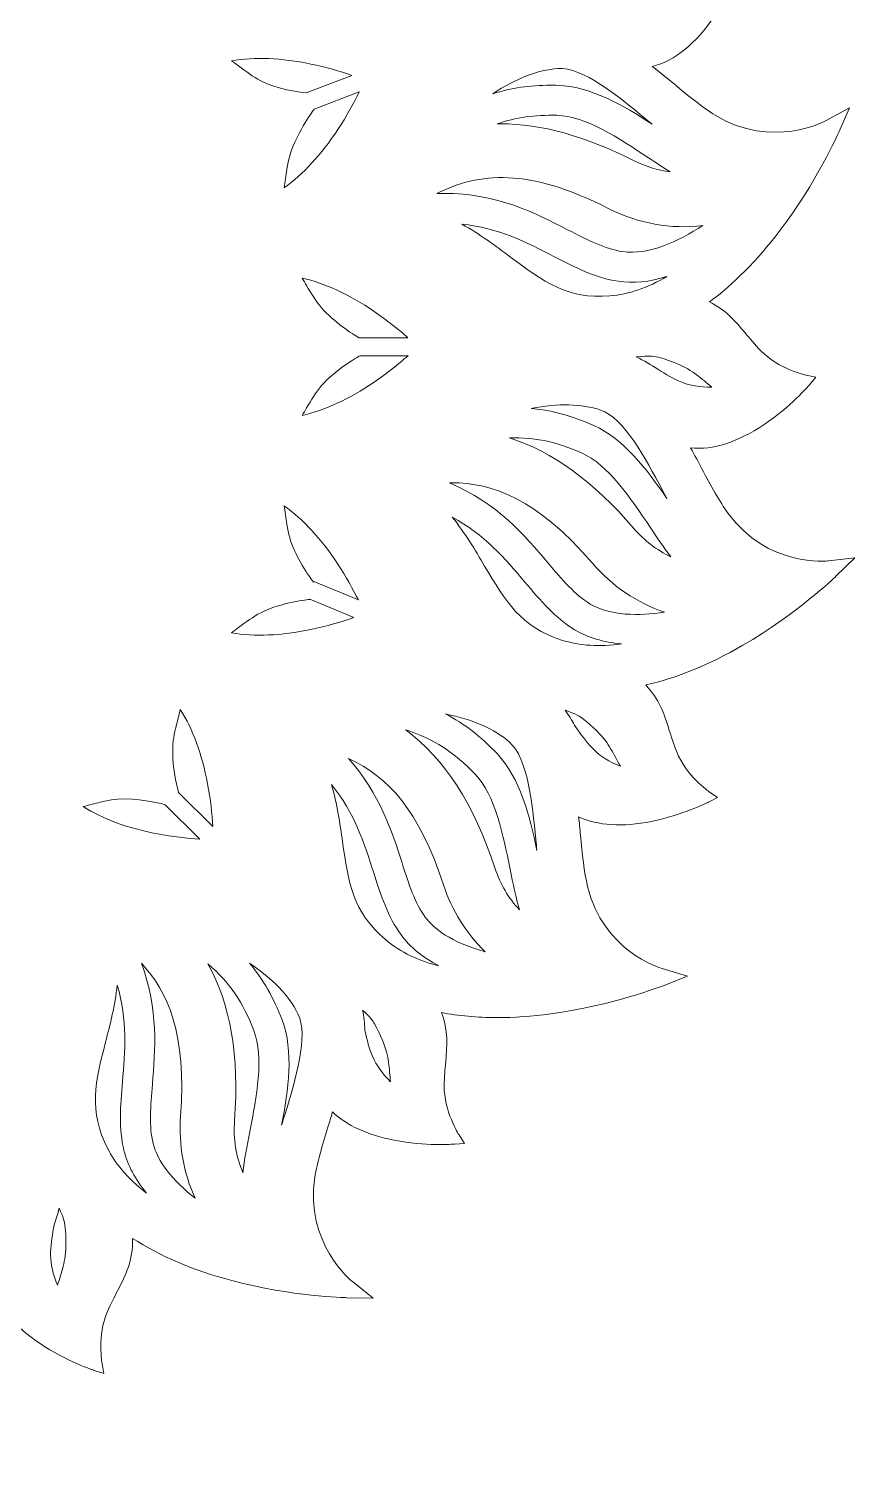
# Model space of a CAD drawing. Header units: millimetres. Extents: x 33 to 1311, y -849 to -20.
# Drawn here: x 272.9 to 410.4, y -849.2 to -607.3 of the extents above; entities that cross this region are included whole.
import ezdxf

# ---------------------------------------------------------------- set-up
doc = ezdxf.new("R2010")
doc.units = ezdxf.units.MM
doc.header["$MEASUREMENT"] = 0
doc.layers.add('Layer 5', color=7, linetype='Continuous')

msp = doc.modelspace()

# ---------------------------------------------------------------- linework, layer by layer
at = {"layer": 'Layer 5', "lineweight": 0}
for points, knots in [([(406, -695.91), (405.9, -695.93), (395.79, -696.97), (389.28, -688.02), (387.84, -686.04), (386.42, -683.38), (384.92, -680.57), (384.31, -679.42), (383.68, -678.25), (383.03, -677.08), (386.73, -677.46), (390.88, -676.15), (395.26, -673.2), (399.64, -670.25), (402.68, -666.74), (402.81, -666.59), (402.81, -666.59), (403.9, -665.32), (403.9, -665.32), (403.9, -665.32), (402.26, -664.96), (402.26, -664.96), (402.22, -664.95), (397.62, -663.92), (394.71, -660.9), (393.69, -659.83), (392.88, -658.87), (392.11, -657.94), (390.36, -655.86), (388.9, -654.11), (386.15, -652.78), (390.18, -649.82), (394.09, -645.88), (397.79, -641.02), (404.1, -632.74), (407.57, -624.81), (407.72, -624.48), (407.72, -624.48), (409.47, -620.43), (409.47, -620.43), (409.47, -620.43), (405.61, -622.57), (405.61, -622.57), (405.52, -622.62), (396.58, -627.46), (387.14, -621.67), (385.05, -620.4), (382.73, -618.49), (380.27, -616.46), (379.09, -615.5), (377.89, -614.51), (376.65, -613.54), (380.41, -612.6), (383.93, -609.75), (386.98, -605.14), (389.9, -600.74), (391.36, -596.33), (391.42, -596.14), (391.42, -596.14), (391.95, -594.55), (391.95, -594.55), (391.95, -594.55), (390.3, -594.85), (390.3, -594.85), (390.25, -594.85), (385.61, -595.66), (381.77, -593.98), (380.41, -593.39), (379.3, -592.81), (378.23, -592.25), (375.91, -591.04), (373.94, -590.02), (371.08, -589.79), (373.52, -585.62), (375.52, -580.67), (377.02, -575), (379.68, -564.94), (379.85, -556.28), (379.86, -555.92), (379.86, -555.92), (379.93, -551.5), (379.93, -551.5), (379.93, -551.5), (377.18, -554.96), (377.18, -554.96), (377.12, -555.04), (370.71, -562.93), (359.77, -561.2), (357.36, -560.82), (354.48, -559.94), (351.43, -559.02), (349.88, -558.55), (348.3, -558.06), (346.69, -557.62), (349.89, -555.33), (352.11, -551.32), (353.18, -545.79), (354.19, -540.61), (353.86, -535.97), (353.84, -535.78), (353.84, -535.78), (353.72, -534.11), (353.72, -534.11), (353.72, -534.11), (352.3, -535.01), (352.3, -535.01), (352.26, -535.04), (348.29, -537.56), (344.09, -537.48), (342.62, -537.45), (341.37, -537.34), (340.16, -537.23), (337.61, -537.01), (335.43, -536.82), (332.77, -537.64), (333.4, -532.92), (333.34, -527.66), (332.56, -521.95), (331.17, -511.64), (328.02, -503.58), (327.88, -503.24), (327.88, -503.24), (326.27, -499.17), (326.27, -499.17), (326.27, -499.17), (325.05, -503.37), (325.05, -503.37), (324.93, -503.77), (322.06, -513.23), (311.35, -515.81), (308.97, -516.38), (305.98, -516.67), (302.8, -516.98), (301.09, -517.15), (299.33, -517.32), (297.57, -517.54), (299.72, -514.2), (300.26, -509.59), (299.12, -504), (298.07, -498.83), (295.99, -494.67), (295.9, -494.5), (295.9, -494.5), (295.14, -493), (295.14, -493), (295.14, -493), (294.19, -494.38), (294.19, -494.38), (294.16, -494.42), (291.45, -498.27), (287.54, -499.8), (286.17, -500.34), (284.97, -500.71), (283.81, -501.08), (281.43, -501.82), (279.4, -502.47), (277.32, -504.14), (276.08, -499.6), (274.04, -494.85), (271.19, -489.95), (265.95, -480.96), (259.96, -474.72), (259.71, -474.46), (259.71, -474.46), (256.66, -471.31), (256.66, -471.31), (256.66, -471.31), (257.14, -475.66), (257.14, -475.66), (257.18, -476.08), (258.15, -485.92), (249.24, -492.4), (247.26, -493.83), (244.61, -495.25), (241.79, -496.75), (240.28, -497.55), (238.73, -498.39), (237.2, -499.26), (237.89, -495.35), (236.62, -490.89), (233.44, -486.17), (230.49, -481.8), (226.98, -478.75), (226.83, -478.63), (226.83, -478.63), (225.56, -477.54), (225.56, -477.54), (225.56, -477.54), (225.2, -479.17), (225.2, -479.17), (225.19, -479.22), (224.16, -483.82), (221.14, -486.72), (220.07, -487.75), (219.11, -488.55), (218.18, -489.33), (216.27, -490.93), (214.63, -492.31), (213.35, -494.66), (210.47, -490.93), (206.76, -487.32), (202.24, -483.88), (193.96, -477.57), (186.04, -474.1), (185.7, -473.96), (185.7, -473.96), (181.65, -472.2), (181.65, -472.2), (181.65, -472.2), (183.79, -476.06), (183.79, -476.06), (183.84, -476.15), (188.68, -485.09), (182.9, -494.54), (181.62, -496.62), (179.71, -498.94), (177.68, -501.41), (176.6, -502.72), (175.49, -504.08), (174.41, -505.47), (173.55, -501.6), (170.68, -497.97), (165.94, -494.84), (161.54, -491.92), (157.13, -490.46), (156.94, -490.4), (156.94, -490.4), (155.35, -489.88), (155.35, -489.88), (155.35, -489.88), (155.64, -491.53), (155.64, -491.53), (155.65, -491.57), (156.46, -496.21), (154.78, -500.05), (154.19, -501.41), (153.61, -502.52), (153.05, -503.59), (151.89, -505.81), (150.91, -507.7), (150.62, -510.37), (146.53, -508.03), (141.71, -506.1), (136.22, -504.65), (126.16, -501.99), (117.5, -501.82), (117.14, -501.81), (117.14, -501.81), (112.72, -501.74), (112.72, -501.74), (112.72, -501.74), (116.18, -504.49), (116.18, -504.49), (116.26, -504.55), (124.15, -510.96), (122.42, -521.9), (122.04, -524.31), (121.17, -527.19), (120.24, -530.24), (119.74, -531.87), (119.23, -533.55), (118.77, -535.24), (116.49, -532.01), (112.46, -529.76), (106.89, -528.68), (101.71, -527.67), (97.07, -528), (96.88, -528.02), (96.88, -528.02), (96.72, -528.03), (96.72, -528.03), (96.72, -528.03), (96.41, -527.96), (96.41, -527.96), (96.41, -527.96), (96.48, -528.05), (96.48, -528.05), (96.48, -528.05), (95.21, -528.14), (95.21, -528.14), (95.21, -528.14), (96.11, -529.55), (96.11, -529.55), (96.14, -529.59), (98.66, -533.57), (98.58, -537.77), (98.55, -539.24), (98.44, -540.49), (98.33, -541.7), (98.11, -544.19), (97.92, -546.31), (98.68, -548.88), (94, -548.28), (88.81, -548.35), (83.17, -549.11), (72.86, -550.5), (64.8, -553.65), (64.46, -553.79), (64.46, -553.79), (60.39, -555.4), (60.39, -555.4), (60.39, -555.4), (64.59, -556.62), (64.59, -556.62), (65, -556.74), (74.45, -559.61), (77.03, -570.32), (77.6, -572.7), (77.89, -575.7), (78.2, -578.87), (78.34, -580.33), (78.49, -581.83), (78.67, -583.33), (75.3, -580.99), (70.56, -580.37), (64.77, -581.55), (59.6, -582.6), (55.44, -584.68), (55.27, -584.77), (55.27, -584.77), (53.78, -585.53), (53.78, -585.53), (53.78, -585.53), (55.15, -586.48), (55.15, -586.48), (55.19, -586.51), (59.04, -589.22), (60.57, -593.13), (61.11, -594.5), (61.49, -595.7), (61.85, -596.85), (62.7, -599.58), (63.42, -601.85), (65.71, -604.26), (61.07, -605.48), (56.2, -607.56), (51.18, -610.48), (42.18, -615.72), (35.94, -621.71), (35.68, -621.97), (35.68, -621.97), (32.53, -625.01), (32.53, -625.01), (32.53, -625.01), (36.89, -624.54), (36.89, -624.54), (37.3, -624.49), (47.14, -623.53), (53.62, -632.43), (55.05, -634.41), (56.47, -637.07), (57.97, -639.88), (58.51, -640.89), (59.06, -641.92), (59.63, -642.95), (55.76, -642.33), (51.37, -643.6), (46.72, -646.74), (42.34, -649.69), (39.3, -653.2), (39.17, -653.35), (39.17, -653.35), (38.08, -654.62), (38.08, -654.62), (38.08, -654.62), (39.72, -654.98), (39.72, -654.98), (39.76, -654.99), (44.36, -656.02), (47.27, -659.04), (48.29, -660.11), (49.09, -661.07), (49.87, -662), (51.82, -664.32), (53.42, -666.23), (56.85, -667.6), (52.78, -670.57), (48.84, -674.53), (45.1, -679.43), (38.79, -687.71), (35.32, -695.64), (35.18, -695.97), (35.18, -695.97), (33.42, -700.02), (33.42, -700.02), (33.42, -700.02), (37.28, -697.88), (37.28, -697.88), (37.37, -697.83), (46.31, -692.99), (55.76, -698.77), (57.84, -700.05), (60.17, -701.96), (62.63, -703.99), (63.47, -704.68), (64.33, -705.38), (65.2, -706.08), (61.39, -706.99), (57.82, -709.84), (54.72, -714.52), (51.81, -718.92), (50.34, -723.33), (50.28, -723.51), (50.28, -723.51), (49.76, -725.11), (49.76, -725.11), (49.76, -725.11), (51.41, -724.81), (51.41, -724.81), (51.46, -724.8), (56.1, -724), (59.94, -725.68), (61.29, -726.27), (62.41, -726.85), (63.48, -727.41), (66.21, -728.83), (68.46, -730), (72.26, -729.92), (69.61, -734.24), (67.46, -739.44), (65.87, -745.45), (63.21, -755.51), (63.04, -764.17), (63.04, -764.53), (63.04, -764.53), (62.97, -768.91), (62.97, -768.91), (62.97, -768.91), (65.71, -765.49), (65.71, -765.49), (65.97, -765.17), (72.24, -757.53), (83.12, -759.25), (85.54, -759.63), (88.42, -760.5), (91.46, -761.43), (92.37, -761.71), (93.29, -761.99), (94.22, -762.26), (91.16, -764.58), (89.03, -768.53), (87.99, -773.9), (86.98, -779.09), (87.31, -783.72), (87.33, -783.92), (87.33, -783.92), (87.45, -785.59), (87.45, -785.59), (87.45, -785.59), (88.86, -784.68), (88.86, -784.68), (88.9, -784.66), (92.88, -782.14), (97.08, -782.22), (98.55, -782.25), (99.8, -782.36), (101.01, -782.46), (104.16, -782.74), (106.73, -782.97), (110.36, -781.3), (109.5, -786.4), (109.48, -792.17), (110.33, -798.5), (111.72, -808.81), (114.88, -816.87), (115.01, -817.21), (115.01, -817.21), (116.62, -821.28), (116.62, -821.28), (116.62, -821.28), (117.85, -817.08), (117.85, -817.08), (117.96, -816.68), (120.84, -807.22), (131.55, -804.64), (133.92, -804.07), (136.92, -803.78), (140.09, -803.47), (140.9, -803.39), (141.72, -803.31), (142.54, -803.22), (140.78, -806.5), (140.4, -810.84), (141.47, -816.03), (142.54, -821.22), (144.64, -825.39), (144.73, -825.56), (144.73, -825.56), (145.5, -827.06), (145.5, -827.06), (145.5, -827.06), (146.46, -825.68), (146.46, -825.68), (146.48, -825.65), (149.21, -821.79), (153.13, -820.27), (154.51, -819.73), (155.72, -819.36), (156.88, -818.99), (159.91, -818.05), (162.38, -817.28), (165.1, -814.37), (166.24, -819.48), (168.44, -824.9), (171.7, -830.5), (176.94, -839.49), (182.94, -845.73), (183.19, -845.99), (183.19, -845.99), (186.26, -849.17), (186.26, -849.17), (186.26, -849.17), (185.76, -844.78), (185.76, -844.78), (185.75, -844.68), (184.7, -834.57), (193.66, -828.05), (195.63, -826.62), (198.29, -825.2), (201.1, -823.7), (201.83, -823.31), (202.56, -822.92), (203.3, -822.52), (203.08, -826.09), (204.4, -830.07), (207.22, -834.25), (210.17, -838.63), (213.68, -841.67), (213.83, -841.8), (213.83, -841.8), (215.1, -842.89), (215.1, -842.89), (215.1, -842.89), (215.46, -841.25), (215.46, -841.25), (215.47, -841.21), (216.5, -836.61), (219.52, -833.7), (220.59, -832.68), (221.55, -831.87), (222.48, -831.09), (224.85, -829.11), (226.79, -827.48), (228.17, -823.91), (231.2, -828.3), (235.38, -832.56), (240.65, -836.57), (248.93, -842.88), (256.86, -846.35), (257.19, -846.49), (257.19, -846.49), (261.24, -848.25), (261.24, -848.25), (261.24, -848.25), (259.1, -844.39), (259.1, -844.39), (259.05, -844.3), (254.22, -835.36), (260, -825.91), (261.27, -823.83), (263.18, -821.51), (265.21, -819.04), (265.7, -818.45), (266.2, -817.84), (266.7, -817.22), (267.94, -820.49), (270.64, -823.56), (274.71, -826.27), (279.13, -829.22), (283.56, -830.7), (283.74, -830.77), (283.74, -830.77), (285.34, -831.29), (285.34, -831.29), (285.34, -831.29), (285.04, -829.63), (285.04, -829.63), (285.03, -829.59), (284.22, -824.91), (285.89, -821.05), (286.48, -819.68), (287.06, -818.57), (287.62, -817.49), (289.03, -814.76), (290.18, -812.52), (290.12, -808.76), (294.63, -811.71), (300.18, -814.08), (306.67, -815.8), (316.74, -818.46), (325.39, -818.63), (325.75, -818.64), (325.75, -818.64), (330.17, -818.71), (330.17, -818.71), (330.17, -818.71), (326.71, -815.96), (326.71, -815.96), (326.63, -815.9), (318.74, -809.49), (320.47, -798.55), (320.85, -796.14), (321.73, -793.26), (322.65, -790.21), (322.91, -789.38), (323.16, -788.54), (323.41, -787.7), (325.79, -789.94), (329.26, -791.54), (333.69, -792.41), (338.87, -793.41), (343.51, -793.08), (343.7, -793.06), (343.7, -793.06), (345.37, -792.94), (345.37, -792.94), (345.37, -792.94), (344.47, -791.53), (344.47, -791.53), (344.44, -791.49), (341.92, -787.51), (342, -783.32), (342.03, -781.84), (342.14, -780.59), (342.25, -779.38), (342.5, -776.56), (342.7, -774.21), (341.55, -771.14), (344.41, -771.7), (347.48, -771.98), (350.76, -771.98), (353.61, -771.98), (356.6, -771.77), (359.73, -771.35), (370.04, -769.95), (378.1, -766.8), (378.44, -766.67), (378.44, -766.67), (382.51, -765.06), (382.51, -765.06), (382.51, -765.06), (378.31, -763.83), (378.31, -763.83), (377.91, -763.72), (368.45, -760.84), (365.87, -750.13), (365.3, -747.76), (365.01, -744.76), (364.7, -741.59), (364.6, -740.59), (364.5, -739.56), (364.39, -738.54), (367.58, -740.01), (371.68, -740.28), (376.51, -739.3), (381.68, -738.25), (385.84, -736.16), (386.01, -736.08), (386.01, -736.08), (387.51, -735.32), (387.51, -735.32), (387.51, -735.32), (386.13, -734.36), (386.13, -734.36), (386.09, -734.34), (382.24, -731.62), (380.71, -727.72), (380.17, -726.35), (379.8, -725.15), (379.43, -723.99), (378.58, -721.27), (377.86, -719), (375.57, -716.58), (380.69, -715.44), (386.11, -713.23), (391.72, -709.97), (400.71, -704.73), (406.95, -698.74), (407.22, -698.48), (407.22, -698.48), (410.39, -695.41), (410.39, -695.41), (410.39, -695.41), (406, -695.91), (406, -695.91)], [0, 0, 0, 0, 1, 1, 1, 2, 2, 2, 3, 3, 3, 4, 4, 4, 5, 5, 5, 6, 6, 6, 7, 7, 7, 8, 8, 8, 9, 9, 9, 10, 10, 10, 11, 11, 11, 12, 12, 12, 13, 13, 13, 14, 14, 14, 15, 15, 15, 16, 16, 16, 17, 17, 17, 18, 18, 18, 19, 19, 19, 20, 20, 20, 21, 21, 21, 22, 22, 22, 23, 23, 23, 24, 24, 24, 25, 25, 25, 26, 26, 26, 27, 27, 27, 28, 28, 28, 29, 29, 29, 30, 30, 30, 31, 31, 31, 32, 32, 32, 33, 33, 33, 34, 34, 34, 35, 35, 35, 36, 36, 36, 37, 37, 37, 38, 38, 38, 39, 39, 39, 40, 40, 40, 41, 41, 41, 42, 42, 42, 43, 43, 43, 44, 44, 44, 45, 45, 45, 46, 46, 46, 47, 47, 47, 48, 48, 48, 49, 49, 49, 50, 50, 50, 51, 51, 51, 52, 52, 52, 53, 53, 53, 54, 54, 54, 55, 55, 55, 56, 56, 56, 57, 57, 57, 58, 58, 58, 59, 59, 59, 60, 60, 60, 61, 61, 61, 62, 62, 62, 63, 63, 63, 64, 64, 64, 65, 65, 65, 66, 66, 66, 67, 67, 67, 68, 68, 68, 69, 69, 69, 70, 70, 70, 71, 71, 71, 72, 72, 72, 73, 73, 73, 74, 74, 74, 75, 75, 75, 76, 76, 76, 77, 77, 77, 78, 78, 78, 79, 79, 79, 80, 80, 80, 81, 81, 81, 82, 82, 82, 83, 83, 83, 84, 84, 84, 85, 85, 85, 86, 86, 86, 87, 87, 87, 88, 88, 88, 89, 89, 89, 90, 90, 90, 91, 91, 91, 92, 92, 92, 93, 93, 93, 94, 94, 94, 95, 95, 95, 96, 96, 96, 97, 97, 97, 98, 98, 98, 99, 99, 99, 100, 100, 100, 101, 101, 101, 102, 102, 102, 103, 103, 103, 104, 104, 104, 105, 105, 105, 106, 106, 106, 107, 107, 107, 108, 108, 108, 109, 109, 109, 110, 110, 110, 111, 111, 111, 112, 112, 112, 113, 113, 113, 114, 114, 114, 115, 115, 115, 116, 116, 116, 117, 117, 117, 118, 118, 118, 119, 119, 119, 120, 120, 120, 121, 121, 121, 122, 122, 122, 123, 123, 123, 124, 124, 124, 125, 125, 125, 126, 126, 126, 127, 127, 127, 128, 128, 128, 129, 129, 129, 130, 130, 130, 131, 131, 131, 132, 132, 132, 133, 133, 133, 134, 134, 134, 135, 135, 135, 136, 136, 136, 137, 137, 137, 138, 138, 138, 139, 139, 139, 140, 140, 140, 141, 141, 141, 142, 142, 142, 143, 143, 143, 144, 144, 144, 145, 145, 145, 146, 146, 146, 147, 147, 147, 148, 148, 148, 149, 149, 149, 150, 150, 150, 151, 151, 151, 152, 152, 152, 153, 153, 153, 154, 154, 154, 155, 155, 155, 156, 156, 156, 157, 157, 157, 158, 158, 158, 159, 159, 159, 160, 160, 160, 161, 161, 161, 162, 162, 162, 163, 163, 163, 164, 164, 164, 165, 165, 165, 166, 166, 166, 167, 167, 167, 168, 168, 168, 169, 169, 169, 170, 170, 170, 171, 171, 171, 172, 172, 172, 173, 173, 173, 174, 174, 174, 175, 175, 175, 176, 176, 176, 177, 177, 177, 178, 178, 178, 179, 179, 179, 180, 180, 180, 181, 181, 181, 182, 182, 182, 183, 183, 183, 184, 184, 184, 185, 185, 185, 186, 186, 186, 187, 187, 187, 188, 188, 188, 189, 189, 189, 190, 190, 190, 191, 191, 191, 192, 192, 192, 193, 193, 193, 194, 194, 194, 195, 195, 195, 196, 196, 196, 197, 197, 197, 198, 198, 198, 199, 199, 199, 200, 200, 200, 201, 201, 201, 202, 202, 202, 203, 203, 203, 204, 204, 204, 205, 205, 205, 206, 206, 206, 207, 207, 207, 208, 208, 208, 209, 209, 209, 210, 210, 210, 211, 211, 211, 212, 212, 212, 213, 213, 213, 214, 214, 214, 215, 215, 215, 216, 216, 216, 217, 217, 217, 218, 218, 218, 219, 219, 219, 220, 220, 220, 221, 221, 221, 222, 222, 222, 223, 223, 223, 224, 224, 224, 225, 225, 225, 226, 226, 226, 227, 227, 227, 228, 228, 228, 228]), ([(311.47, -615.94), (310.21, -615.3), (308.96, -614.36), (307.75, -613.45), (307.39, -613.18), (307.01, -612.89), (306.61, -612.6), (310.45, -611.94), (314.87, -612.12), (319.79, -613.14), (322.3, -613.66), (324.65, -614.35), (326.65, -615.03), (326.65, -615.03), (319.01, -617.96), (319.01, -617.96), (317.79, -617.83), (314.26, -617.34), (311.47, -615.94)], [0, 0, 0, 0, 1, 1, 1, 2, 2, 2, 3, 3, 3, 4, 4, 4, 5, 5, 5, 6, 6, 6, 6]), ([(360.88, -616.7), (360.48, -616.68), (360.08, -616.68), (359.68, -616.68), (356.26, -616.68), (353.15, -617.12), (350.12, -618.09), (353.97, -615.53), (357.58, -614.12), (360.92, -613.9), (365.03, -613.63), (370.85, -618.42), (375.54, -622.27), (375.91, -622.58), (376.28, -622.88), (376.65, -623.18), (371.74, -619.99), (366.35, -616.85), (360.88, -616.7)], [0, 0, 0, 0, 1, 1, 1, 2, 2, 2, 3, 3, 3, 4, 4, 4, 5, 5, 5, 6, 6, 6, 6]), ([(315.57, -632.31), (315.78, -630.82), (315.99, -629.27), (316.44, -627.92), (317.47, -624.8), (319.69, -621.58), (320.35, -620.66), (320.35, -620.66), (327.85, -617.79), (327.85, -617.79), (326.91, -619.7), (325.72, -621.87), (324.3, -624.04), (321.54, -628.25), (318.54, -631.5), (315.35, -633.75), (315.43, -633.26), (315.5, -632.77), (315.57, -632.31)], [0, 0, 0, 0, 1, 1, 1, 2, 2, 2, 3, 3, 3, 4, 4, 4, 5, 5, 5, 6, 6, 6, 6]), ([(379.64, -631.11), (377.55, -630.85), (375.5, -630.21), (373.5, -629.21), (365.39, -625.1), (358.18, -623.11), (351.44, -623.11), (351.24, -623.11), (351.03, -623.11), (350.83, -623.12), (353.92, -622.02), (357.1, -621.59), (360.74, -621.69), (365.58, -621.83), (371.12, -625.51), (376.02, -628.75), (377.25, -629.58), (378.47, -630.38), (379.64, -631.11)], [0, 0, 0, 0, 1, 1, 1, 2, 2, 2, 3, 3, 3, 4, 4, 4, 5, 5, 5, 6, 6, 6, 6]), ([(385.06, -640.05), (381.04, -642.66), (376.01, -645.04), (371.7, -644.39), (368.79, -643.95), (365.9, -642.47), (362.56, -640.74), (357.2, -637.98), (350.83, -634.69), (341.92, -634.69), (341.54, -634.69), (341.15, -634.7), (340.75, -634.71), (347.86, -631.19), (355.88, -630.38), (369.44, -637.24), (374.4, -639.74), (379.69, -640.68), (385.06, -640.05)], [0, 0, 0, 0, 1, 1, 1, 2, 2, 2, 3, 3, 3, 4, 4, 4, 5, 5, 5, 6, 6, 6, 6]), ([(353.04, -645.29), (350.54, -643.42), (347.97, -641.49), (344.92, -639.82), (351.02, -640.42), (355.7, -642.83), (360.26, -645.18), (363.85, -647.03), (367.23, -648.78), (370.95, -649.34), (373.45, -649.72), (376.17, -649.44), (379.09, -648.53), (375.92, -650.41), (372.75, -651.5), (369.59, -651.76), (362.45, -652.35), (358.5, -649.38), (353.04, -645.29)], [0, 0, 0, 0, 1, 1, 1, 2, 2, 2, 3, 3, 3, 4, 4, 4, 5, 5, 5, 6, 6, 6, 6]), ([(330.33, -654.35), (332.46, -655.8), (334.38, -657.34), (335.97, -658.74), (335.97, -658.74), (327.81, -658.75), (327.81, -658.75), (326.73, -658.1), (323.63, -656.14), (321.58, -653.75), (320.65, -652.68), (319.86, -651.33), (319.09, -650.03), (318.86, -649.64), (318.61, -649.23), (318.36, -648.8), (322.16, -649.67), (326.17, -651.52), (330.33, -654.35)], [0, 0, 0, 0, 1, 1, 1, 2, 2, 2, 3, 3, 3, 4, 4, 4, 5, 5, 5, 6, 6, 6, 6]), ([(318.35, -671.69), (318.61, -671.27), (318.85, -670.85), (319.09, -670.44), (319.86, -669.14), (320.65, -667.8), (321.58, -666.72), (323.73, -664.23), (327.03, -662.26), (327.94, -661.75), (327.94, -661.75), (335.98, -661.74), (335.98, -661.74), (334.38, -663.14), (332.46, -664.69), (330.33, -666.14), (326.16, -668.97), (322.15, -670.83), (318.35, -671.69)], [0, 0, 0, 0, 1, 1, 1, 2, 2, 2, 3, 3, 3, 4, 4, 4, 5, 5, 5, 6, 6, 6, 6]), ([(386.56, -666.95), (382.48, -667.06), (380.27, -665.67), (377.58, -663.99), (377.57, -663.98), (377.55, -663.98), (377.55, -663.97), (376.43, -663.27), (375.28, -662.55), (373.96, -661.9), (376.1, -661.69), (377.27, -661.87), (377.87, -662.04), (382.14, -663.3), (383.61, -664.53), (385.32, -665.94), (385.71, -666.27), (386.12, -666.61), (386.56, -666.95)], [0, 0, 0, 0, 1, 1, 1, 2, 2, 2, 3, 3, 3, 4, 4, 4, 5, 5, 5, 6, 6, 6, 6]), ([(368.05, -670.79), (371.93, -672.1), (375.48, -678.76), (378.33, -684.11), (378.58, -684.58), (378.83, -685.05), (379.08, -685.51), (375.75, -680.64), (371.95, -675.61), (366.91, -673.36), (363.35, -671.76), (359.99, -670.82), (356.46, -670.53), (361, -669.63), (364.87, -669.72), (368.05, -670.79)], [0, 0, 0, 0, 1, 1, 1, 2, 2, 2, 3, 3, 3, 4, 4, 4, 5, 5, 5, 5]), ([(373.52, -690.44), (366.81, -682.64), (360.04, -677.7), (352.9, -675.43), (357.07, -675.28), (360.81, -676.1), (364.87, -677.92), (369.29, -679.9), (373, -685.42), (376.28, -690.29), (377.45, -692.04), (378.59, -693.73), (379.73, -695.21), (377.38, -694.11), (375.31, -692.52), (373.52, -690.44)], [0, 0, 0, 0, 1, 1, 1, 2, 2, 2, 3, 3, 3, 4, 4, 4, 5, 5, 5, 5]), ([(366.31, -703.09), (363.79, -701.57), (361.69, -699.09), (359.26, -696.21), (355.44, -691.71), (350.89, -686.32), (342.89, -682.9), (343, -682.9), (343.1, -682.9), (343.21, -682.9), (350.07, -682.9), (357.46, -685.56), (366.7, -696.31), (369.98, -700.13), (374.06, -702.89), (378.71, -704.46), (374.41, -705.09), (369.63, -705.09), (366.31, -703.09)], [0, 0, 0, 0, 1, 1, 1, 2, 2, 2, 3, 3, 3, 4, 4, 4, 5, 5, 5, 6, 6, 6, 6]), ([(327.71, -702.42), (327.71, -702.42), (320.31, -699.34), (320.31, -699.34), (320.31, -699.34), (320.25, -699.48), (320.25, -699.48), (319.46, -698.41), (317.4, -695.49), (316.44, -692.56), (315.99, -691.21), (315.78, -689.66), (315.57, -688.17), (315.5, -687.71), (315.44, -687.24), (315.36, -686.75), (318.54, -689), (321.54, -692.25), (324.3, -696.45), (325.65, -698.51), (326.79, -700.58), (327.71, -702.42)], [0, 0, 0, 0, 1, 1, 1, 2, 2, 2, 3, 3, 3, 4, 4, 4, 5, 5, 5, 6, 6, 6, 7, 7, 7, 7]), ([(361.56, -709.09), (354.74, -706.9), (352.22, -702.65), (348.74, -696.78), (347.16, -694.1), (345.52, -691.34), (343.35, -688.63), (348.74, -691.52), (352.13, -695.53), (355.44, -699.44), (358.04, -702.52), (360.5, -705.43), (363.72, -707.37), (365.89, -708.68), (368.5, -709.46), (371.54, -709.73), (367.92, -710.26), (364.56, -710.05), (361.56, -709.09)], [0, 0, 0, 0, 1, 1, 1, 2, 2, 2, 3, 3, 3, 4, 4, 4, 5, 5, 5, 6, 6, 6, 6]), ([(319.78, -707.35), (314.85, -708.37), (310.43, -708.55), (306.59, -707.89), (307, -707.6), (307.38, -707.3), (307.76, -707.02), (308.96, -706.12), (310.21, -705.18), (311.47, -704.54), (314.9, -702.81), (319.5, -702.33), (319.55, -702.32), (319.58, -702.32), (319.6, -702.31), (319.63, -702.31), (319.63, -702.31), (326.95, -705.35), (326.95, -705.35), (324.88, -706.07), (322.42, -706.8), (319.78, -707.35)], [0, 0, 0, 0, 1, 1, 1, 2, 2, 2, 3, 3, 3, 4, 4, 4, 5, 5, 5, 6, 6, 6, 7, 7, 7, 7]), ([(303.5, -740.17), (303.5, -740.17), (297.77, -734.49), (297.77, -734.49), (297.49, -733.43), (296.6, -729.71), (296.84, -726.44), (296.95, -725.03), (297.34, -723.51), (297.72, -722.05), (297.83, -721.6), (297.95, -721.14), (298.07, -720.66), (300.15, -723.95), (301.67, -728.1), (302.61, -733.04), (303.1, -735.59), (303.36, -738.05), (303.5, -740.17)], [0, 0, 0, 0, 1, 1, 1, 2, 2, 2, 3, 3, 3, 4, 4, 4, 5, 5, 5, 6, 6, 6, 6]), ([(350.8, -728.02), (348.12, -725.18), (345.38, -723.03), (342.24, -721.41), (346.78, -722.32), (350.33, -723.88), (352.85, -726.09), (355.94, -728.79), (356.67, -736.29), (357.26, -742.32), (357.32, -742.94), (357.38, -743.54), (357.44, -744.14), (356.22, -738.3), (354.64, -732.08), (350.8, -728.02)], [0, 0, 0, 0, 1, 1, 1, 2, 2, 2, 3, 3, 3, 4, 4, 4, 5, 5, 5, 5]), ([(364.14, -723.92), (364.14, -723.92), (364.14, -723.91), (364.13, -723.9), (363.99, -723.7), (363.84, -723.5), (363.7, -723.3), (363.23, -722.4), (362.71, -721.56), (362.14, -720.79), (363.85, -721.36), (364.74, -721.9), (365.18, -722.26), (368.64, -725.05), (369.53, -726.75), (370.56, -728.71), (370.8, -729.16), (371.05, -729.63), (371.33, -730.12), (367.53, -728.66), (366.01, -726.53), (364.14, -723.92)], [0, 0, 0, 0, 1, 1, 1, 2, 2, 2, 3, 3, 3, 4, 4, 4, 5, 5, 5, 6, 6, 6, 7, 7, 7, 7]), ([(350.44, -747.06), (346.95, -736.42), (342.08, -728.89), (335.59, -724.07), (340.23, -725.53), (343.76, -727.85), (347.16, -731.45), (350.49, -734.97), (351.81, -741.49), (352.97, -747.24), (353.46, -749.66), (353.93, -752), (354.54, -754.04), (352.7, -752.09), (351.33, -749.76), (350.44, -747.06)], [0, 0, 0, 0, 1, 1, 1, 2, 2, 2, 3, 3, 3, 4, 4, 4, 5, 5, 5, 5]), ([(338.86, -755.25), (337.11, -752.88), (336.12, -749.79), (334.98, -746.2), (333.3, -740.97), (331.31, -734.73), (326.08, -728.84), (332.67, -731.83), (337.82, -737.46), (341.89, -749.87), (343.3, -754.17), (345.66, -757.94), (348.81, -761.01), (343.04, -759.41), (340.23, -757.11), (338.86, -755.25)], [0, 0, 0, 0, 1, 1, 1, 2, 2, 2, 3, 3, 3, 4, 4, 4, 5, 5, 5, 5]), ([(332.21, -758.98), (326.74, -754.35), (326.04, -749.46), (325.08, -742.7), (324.64, -739.63), (324.19, -736.47), (323.22, -733.16), (327.07, -737.88), (328.66, -742.86), (330.22, -747.72), (331.44, -751.56), (332.6, -755.19), (334.84, -758.22), (336.33, -760.24), (338.42, -761.96), (341.1, -763.36), (337.87, -762.53), (334.78, -761.16), (332.21, -758.98)], [0, 0, 0, 0, 1, 1, 1, 2, 2, 2, 3, 3, 3, 4, 4, 4, 5, 5, 5, 6, 6, 6, 6]), ([(294.27, -741.38), (289.33, -740.44), (285.18, -738.91), (281.88, -736.84), (282.37, -736.72), (282.83, -736.6), (283.28, -736.48), (284.75, -736.1), (286.26, -735.71), (287.67, -735.61), (290.82, -735.38), (294.39, -736.22), (295.57, -736.54), (295.57, -736.54), (301.34, -742.26), (301.34, -742.26), (299.23, -742.12), (296.79, -741.86), (294.27, -741.38)], [0, 0, 0, 0, 1, 1, 1, 2, 2, 2, 3, 3, 3, 4, 4, 4, 5, 5, 5, 6, 6, 6, 6]), ([(293.54, -792.94), (292.84, -790.08), (293.11, -786.84), (293.42, -783.09), (293.89, -777.42), (294.46, -770.67), (291.59, -762.94), (296, -767.64), (299.16, -774.71), (298.12, -788.43), (297.76, -793.22), (298.59, -797.84), (300.55, -802.07), (296.71, -799.05), (294.28, -795.91), (293.54, -792.94)], [0, 0, 0, 0, 1, 1, 1, 2, 2, 2, 3, 3, 3, 4, 4, 4, 5, 5, 5, 5]), ([(309.64, -790.95), (309.17, -793.37), (308.71, -795.71), (308.5, -797.82), (307.33, -795.12), (306.86, -792.21), (307.1, -789.11), (307.91, -778.4), (306.45, -769.84), (302.66, -763.04), (306.27, -766.09), (308.57, -769.53), (310.32, -774.13), (312.05, -778.65), (310.77, -785.18), (309.64, -790.95)], [0, 0, 0, 0, 1, 1, 1, 2, 2, 2, 3, 3, 3, 4, 4, 4, 5, 5, 5, 5]), ([(315.5, -788.04), (315.31, -788.67), (315.12, -789.29), (314.94, -789.91), (316.06, -784.01), (317, -777.61), (315, -772.35), (313.6, -768.69), (311.88, -765.63), (309.58, -762.92), (313.45, -765.5), (316.15, -768.32), (317.65, -771.34), (319.47, -775.02), (317.27, -782.23), (315.5, -788.04)], [0, 0, 0, 0, 1, 1, 1, 2, 2, 2, 3, 3, 3, 4, 4, 4, 5, 5, 5, 5]), ([(285.99, -793.84), (282.71, -787.46), (283.93, -782.68), (285.63, -776.06), (286.39, -773.07), (287.18, -769.99), (287.56, -766.58), (289.3, -772.4), (288.86, -777.6), (288.44, -782.68), (288.1, -786.69), (287.79, -790.49), (288.69, -794.14), (289.29, -796.56), (290.55, -798.93), (292.46, -801.23), (289.06, -798.65), (287.11, -796.01), (285.99, -793.84)], [0, 0, 0, 0, 1, 1, 1, 2, 2, 2, 3, 3, 3, 4, 4, 4, 5, 5, 5, 6, 6, 6, 6]), ([(328.81, -774.16), (328.81, -774.16), (328.8, -774.1), (328.8, -774.1), (328.76, -772.92), (328.63, -771.8), (328.42, -770.74), (329.61, -771.81), (330.16, -772.58), (330.41, -773.03), (332.54, -776.94), (332.71, -778.85), (332.92, -781.06), (332.96, -781.57), (333.01, -782.1), (333.08, -782.66), (330.13, -779.85), (329.54, -777.29), (328.81, -774.16)], [0, 0, 0, 0, 1, 1, 1, 2, 2, 2, 3, 3, 3, 4, 4, 4, 5, 5, 5, 6, 6, 6, 6]), ([(278.1, -815.01), (277.95, -815.5), (277.79, -816.01), (277.64, -816.55), (275.99, -812.82), (276.42, -810.24), (276.95, -807.04), (276.95, -807.04), (277.04, -806.53), (277.04, -806.53), (277.4, -805.58), (277.68, -804.65), (277.88, -803.74), (278.58, -805.2), (278.8, -806.12), (278.85, -806.64), (279.33, -811.06), (278.76, -812.89), (278.1, -815.01)], [0, 0, 0, 0, 1, 1, 1, 2, 2, 2, 3, 3, 3, 4, 4, 4, 5, 5, 5, 6, 6, 6, 6])]:
    msp.add_open_spline(points, degree=3, knots=knots, dxfattribs=at)

doc.saveas('drawing.dxf')
